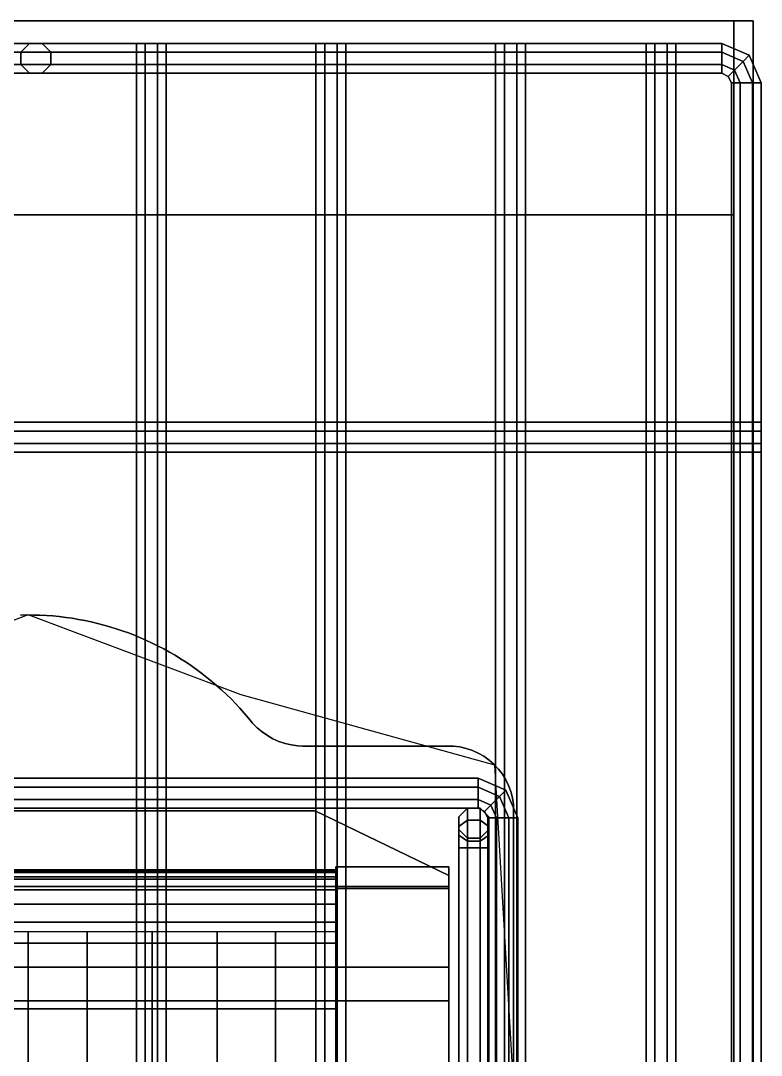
# Model space of a CAD drawing. Extents: x 0 to 230, y -450 to 0.
# Drawn here: x 113.8 to 228.3, y -159.9 to 0 of the extents above; entities that cross this region are included whole.
import ezdxf

# ---------------------------------------------------------------- set-up
doc = ezdxf.new("R2010")
doc.units = 0
doc.layers.add('ACESSORIO', color=254, linetype='CONTINUOUS')
doc.layers.add('BRANCO', color=7, linetype='CONTINUOUS')

msp = doc.modelspace()

# ---------------------------------------------------------------- linework, layer by layer
at = {"layer": 'ACESSORIO'}
for points in [[(224, 0, 30), (224, 0), (224, 0, 30)], [(224, 0, 30), (227, 0, 30), (227, 0, 30), (224, 0, 30)], [(227, 0, 30), (227, 0), (224, 0), (224, 0, 30)], [(227, 0), (227, -447), (224, -447), (224, 0)], [(224, 0), (224, -447), (224, -447, 30), (224, 0, 30)], [(224, 0, 30), (224, -447, 30), (227, -447, 30), (227, 0, 30)], [(227, -447), (227, -447), (227, 0), (227, -447)], [(227, -447, 30), (227, -447), (227, 0), (227, 0, 30)]]:
    msp.add_3dface(points, dxfattribs=at)
at = {"layer": 'BRANCO', "invisible_edges": 14}
for points in [[(115, -91.85055, 505), (82.11002, -104.2005, 505), (101, -267.1105, 505), (115, -267.1105, 505)], [(147.89, -104.2005, 505), (115, -91.85055, 505), (115, -267.1105, 505), (129, -267.1105, 505)], [(187.09, -115.0605, 505), (147.89, -104.2005, 505), (129, -267.1105, 505), (139, -267.1105, 505)], [(190, -165.2305, 505), (187.09, -115.0605, 505), (139, -267.1105, 505), (154, -267.1105, 505)]]:
    msp.add_3dface(points, dxfattribs=at)
at = {"layer": 'BRANCO'}
for points in [[(114.8, -91.85055, 495), (113.8, -91.87054, 495), (113.8, -91.87054, 505), (114.8, -91.85055, 505)], [(115.8, -91.86053, 495), (114.8, -91.85055, 495), (114.8, -91.85055, 505), (115.8, -91.86053, 505)], [(116.8, -91.89053, 495), (115.8, -91.86053, 495), (115.8, -91.86053, 505), (116.8, -91.89053, 505)], [(117.8, -91.94054, 495), (116.8, -91.89053, 495), (116.8, -91.89053, 505), (117.8, -91.94054, 505)], [(118.8, -92.01054, 495), (117.8, -91.94054, 495), (117.8, -91.94054, 505), (118.8, -92.01054, 505)], [(119.79, -92.11053, 495), (118.8, -92.01054, 495), (118.8, -92.01054, 505), (119.79, -92.11053, 505)], [(120.79, -92.23052, 495), (119.79, -92.11053, 495), (119.79, -92.11053, 505), (120.79, -92.23052, 505)], [(121.78, -92.37054, 495), (120.79, -92.23052, 495), (120.79, -92.23052, 505), (121.78, -92.37054, 505)], [(122.76, -92.54053, 495), (121.78, -92.37054, 495), (121.78, -92.37054, 505), (122.76, -92.54053, 505)], [(123.74, -92.72052, 495), (122.76, -92.54053, 495), (122.76, -92.54053, 505), (123.74, -92.72052, 505)], [(124.72, -92.93053, 495), (123.74, -92.72052, 495), (123.74, -92.72052, 505), (124.72, -92.93053, 505)], [(125.7, -93.16052, 495), (124.72, -92.93053, 495), (124.72, -92.93053, 505), (125.7, -93.16052, 505)], [(126.66, -93.41055, 495), (125.7, -93.16052, 495), (125.7, -93.16052, 505), (126.66, -93.41055, 505)], [(127.62, -93.69052, 495), (126.66, -93.41055, 495), (126.66, -93.41055, 505), (127.62, -93.69052, 505)], [(128.58, -93.98055, 495), (127.62, -93.69052, 495), (127.62, -93.69052, 505), (128.58, -93.98055, 505)], [(129.53, -94.30054, 495), (128.58, -93.98055, 495), (128.58, -93.98055, 505), (129.53, -94.30054, 505)], [(130.47, -94.64053, 495), (129.53, -94.30054, 495), (129.53, -94.30054, 505), (130.47, -94.64053, 505)], [(131.4, -95.00053, 495), (130.47, -94.64053, 495), (130.47, -94.64053, 505), (131.4, -95.00053, 505)], [(132.33, -95.38055, 495), (131.4, -95.00053, 495), (131.4, -95.00053, 505), (132.33, -95.38055, 505)], [(133.24, -95.78053, 495), (132.33, -95.38055, 495), (132.33, -95.38055, 505), (133.24, -95.78053, 505)], [(134.15, -96.20052, 495), (133.24, -95.78053, 495), (133.24, -95.78053, 505), (134.15, -96.20052, 505)], [(135.05, -96.65054, 495), (134.15, -96.20052, 495), (134.15, -96.20052, 505), (135.05, -96.65054, 505)], [(135.93, -97.11053, 495), (135.05, -96.65054, 495), (135.05, -96.65054, 505), (135.93, -97.11053, 505)], [(136.81, -97.59052, 495), (135.93, -97.11053, 495), (135.93, -97.11053, 505), (136.81, -97.59052, 505)], [(137.67, -98.09052, 495), (136.81, -97.59052, 495), (136.81, -97.59052, 505), (137.67, -98.09052, 505)], [(138.53, -98.62052, 495), (137.67, -98.09052, 495), (137.67, -98.09052, 505), (138.53, -98.62052, 505)], [(139.37, -99.16052, 495), (138.53, -98.62052, 495), (138.53, -98.62052, 505), (139.37, -99.16052, 505)], [(140.2, -99.72052, 495), (139.37, -99.16052, 495), (139.37, -99.16052, 505), (140.2, -99.72052, 505)], [(141.01, -100.2905, 495), (140.2, -99.72052, 495), (140.2, -99.72052, 505), (141.01, -100.2905, 505)], [(141.81, -100.8905, 495), (141.01, -100.2905, 495), (141.01, -100.2905, 505), (141.81, -100.8905, 505)], [(142.6, -101.5105, 495), (141.81, -100.8905, 495), (141.81, -100.8905, 505), (142.6, -101.5105, 505)], [(143.38, -102.1405, 495), (142.6, -101.5105, 495), (142.6, -101.5105, 505), (143.38, -102.1405, 505)], [(144.14, -102.7905, 495), (143.38, -102.1405, 495), (143.38, -102.1405, 505), (144.14, -102.7905, 505)], [(144.88, -103.4505, 495), (144.14, -102.7905, 495), (144.14, -102.7905, 505), (144.88, -103.4505, 505)], [(145.61, -104.1405, 495), (144.88, -103.4505, 495), (144.88, -103.4505, 505), (145.61, -104.1405, 505)], [(146.33, -104.8405, 495), (145.61, -104.1405, 495), (145.61, -104.1405, 505), (146.33, -104.8405, 505)], [(147.03, -105.5505, 495), (146.33, -104.8405, 495), (146.33, -104.8405, 505), (147.03, -105.5505, 505)], [(147.71, -106.2805, 495), (147.03, -105.5505, 495), (147.03, -105.5505, 505), (147.71, -106.2805, 505)], [(148.38, -107.0305, 495), (147.71, -106.2805, 495), (147.71, -106.2805, 505), (148.38, -107.0305, 505)], [(149.02, -107.7905, 495), (148.38, -107.0305, 495), (148.38, -107.0305, 505), (149.02, -107.7905, 505)], [(149.02, -107.7905, 495), (149.65, -108.5705, 495), (149.65, -108.5705, 505), (149.02, -107.7905, 505)], [(149.65, -108.5705, 495), (150.35, -109.2805, 495), (150.35, -109.2805, 505), (149.65, -108.5705, 505)], [(150.35, -109.2805, 495), (151.12, -109.9205, 495), (151.12, -109.9205, 505), (150.35, -109.2805, 505)], [(151.12, -109.9205, 495), (151.94, -110.4905, 495), (151.94, -110.4905, 505), (151.12, -109.9205, 505)], [(151.94, -110.4905, 495), (152.81, -110.9805, 495), (152.81, -110.9805, 505), (151.94, -110.4905, 505)], [(152.81, -110.9805, 495), (153.72, -111.3905, 495), (153.72, -111.3905, 505), (152.81, -110.9805, 505)], [(153.72, -111.3905, 495), (154.67, -111.7105, 495), (154.67, -111.7105, 505), (153.72, -111.3905, 505)], [(154.67, -111.7105, 495), (155.64, -111.9405, 495), (155.64, -111.9405, 505), (154.67, -111.7105, 505)], [(155.64, -111.9405, 495), (156.63, -112.0705, 495), (156.63, -112.0705, 505), (155.64, -111.9405, 505)], [(156.63, -112.0705, 495), (157.63, -112.1205, 495), (157.63, -112.1205, 505), (156.63, -112.0705, 505)], [(157.44, -112.1105, 495), (180, -112.1105, 495), (180, -112.1105, 505), (157.44, -112.1105, 505)], [(180.71, -112.1405, 495), (179.71, -112.1205, 495), (179.71, -112.1205, 505), (180.71, -112.1405, 505)], [(181.7, -112.2605, 495), (180.71, -112.1405, 495), (180.71, -112.1405, 505), (181.7, -112.2605, 505)], [(182.67, -112.4805, 495), (181.7, -112.2605, 495), (181.7, -112.2605, 505), (182.67, -112.4805, 505)], [(183.62, -112.7905, 495), (182.67, -112.4805, 495), (182.67, -112.4805, 505), (183.62, -112.7905, 505)], [(184.53, -113.2005, 495), (183.62, -112.7905, 495), (183.62, -112.7905, 505), (184.53, -113.2005, 505)], [(185.4, -113.7005, 495), (184.53, -113.2005, 495), (184.53, -113.2005, 505), (185.4, -113.7005, 505)], [(186.21, -114.2805, 495), (185.4, -113.7005, 495), (185.4, -113.7005, 505), (186.21, -114.2805, 505)], [(186.97, -114.9405, 495), (186.21, -114.2805, 495), (186.21, -114.2805, 505), (186.97, -114.9405, 505)], [(187.65, -115.6705, 495), (186.97, -114.9405, 495), (186.97, -114.9405, 505), (187.65, -115.6705, 505)], [(188.25, -116.4705, 495), (187.65, -115.6705, 495), (187.65, -115.6705, 505), (188.25, -116.4705, 505)], [(188.77, -117.3205, 495), (188.25, -116.4705, 495), (188.25, -116.4705, 505), (188.77, -117.3205, 505)], [(189.21, -118.2205, 495), (188.77, -117.3205, 495), (188.77, -117.3205, 505), (189.21, -118.2205, 505)], [(189.55, -119.1605, 495), (189.21, -118.2205, 495), (189.21, -118.2205, 505), (189.55, -119.1605, 505)], [(189.8, -120.1305, 495), (189.55, -119.1605, 495), (189.55, -119.1605, 505), (189.8, -120.1305, 505)], [(189.95, -121.1205, 495), (189.8, -120.1305, 495), (189.8, -120.1305, 505), (189.95, -121.1205, 505)], [(190, -122.1105, 495), (189.95, -121.1205, 495), (189.95, -121.1205, 505), (190, -122.1105, 505)], [(159.34, -122.1105, 125), (77.51003, -122.1105, 125), (73.51003, -122.1105, 495), (159.34, -122.1105, 495)], [(180, -132.1105, 125), (159.34, -122.1105, 125), (159.34, -122.1105, 495), (180, -132.1105, 495)], [(190, -122.1105, 495), (190, -412.1105, 495), (190, -412.1105, 505), (190, -122.1105, 505)], [(162.5, -130.7605, 509.66), (162.5, -134.1305, 526.82), (180, -134.1305, 526.82), (180, -130.7605, 509.66)], [(162.5, -133.8005, 495), (162.5, -130.7605, 509.66), (180, -130.7605, 509.66), (180, -133.8005, 495)], [(180, -130.7605, 513.02), (180, -145.7005, 538.96), (180, -157.7605, 495), (180, -130.7605, 495)], [(67.50002, -131.2705, 509.49), (67.50002, -131.6805, 514.4), (162.5, -131.6805, 514.4), (162.5, -131.2705, 509.49)], [(67.50002, -131.4905, 504.56), (67.50002, -131.2705, 509.49), (162.5, -131.2705, 509.49), (162.5, -131.4905, 504.56)], [(67.50002, -132.3405, 499.71), (67.50002, -131.4905, 504.56), (162.5, -131.4905, 504.56), (162.5, -132.3405, 499.71)], [(67.50002, -131.6805, 514.4), (67.50002, -132.7105, 519.22), (162.5, -132.7105, 519.22), (162.5, -131.6805, 514.4)], [(67.50002, -133.8005, 495), (67.50002, -132.3405, 499.71), (162.5, -132.3405, 499.71), (162.5, -133.8005, 495)], [(67.50002, -132.7105, 519.22), (67.50002, -134.3505, 523.8699), (162.5, -134.3505, 523.8699), (162.5, -132.7105, 519.22)], [(180, -132.1105, 125), (180, -132.1105, 495), (180, -395.7805, 495), (180, -395.7805, 125)], [(67.50002, -151.5005, 495), (67.50002, -133.8005, 495), (162.5, -133.8005, 495), (162.5, -151.5005, 495)], [(162.5, -151.5005, 495), (162.5, -133.8005, 495), (180, -133.8005, 495), (180, -151.5005, 495)], [(162.5, -134.1305, 526.82), (162.5, -146.3005, 539.3), (180, -146.3005, 539.3), (180, -134.1305, 526.82)], [(67.50002, -134.3505, 523.8699), (67.50002, -136.5705, 528.28), (162.5, -136.5705, 528.28), (162.5, -134.3505, 523.8699)], [(67.50002, -136.5705, 528.28), (67.50002, -139.3305, 532.3599), (162.5, -139.3305, 532.3599), (162.5, -136.5705, 528.28)], [(67.50002, -139.3305, 532.3599), (67.50002, -142.5905, 536.0599), (162.5, -142.5905, 536.0599), (162.5, -139.3305, 532.3599)], [(115, -140.7605, 531.54), (115, -152.7205, 536.42), (105.92, -152.7205, 536.69), (105.92, -140.7605, 531.82)], [(124.08, -140.7605, 531.82), (124.08, -152.7205, 536.69), (115, -152.7205, 536.42), (115, -140.7605, 531.54)], [(134.14, -140.7605, 532.64), (134.14, -152.7205, 537.52), (124.08, -152.7205, 536.69), (124.08, -140.7605, 531.82)], [(144.16, -140.7605, 534.0099), (144.16, -152.7205, 538.89), (134.14, -152.7205, 537.52), (134.14, -140.7605, 532.64)], [(153.2, -140.7605, 538.6599), (153.2, -152.7205, 543.54), (144.16, -152.7205, 538.89), (144.16, -140.7605, 534.0099)], [(162.5, -140.7605, 540), (162.5, -152.7205, 544.88), (153.2, -152.7205, 543.54), (153.2, -140.7605, 538.6599)], [(67.50002, -142.5905, 536.0599), (67.50002, -146.3005, 539.3), (162.5, -146.3005, 539.3), (162.5, -142.5905, 536.0599)], [(67.50002, -146.3005, 539.3), (67.50002, -151.5005, 495), (162.5, -151.5005, 495), (162.5, -146.3005, 539.3)], [(162.5, -146.3005, 539.3), (162.5, -162.1005, 547.28), (180, -162.1005, 547.28), (180, -146.3005, 539.3)], [(180, -145.7005, 538.96), (180, -173.9905, 552.3799), (180, -184.7605, 495), (180, -157.7605, 495)], [(162.5, -169.2005, 495), (162.5, -151.5005, 495), (180, -151.5005, 495), (180, -169.2005, 495)], [(115, -152.7205, 536.42), (115, -164.8405, 540.89), (105.92, -164.8405, 541.1699), (105.92, -152.7205, 536.69)], [(124.08, -152.7205, 536.69), (124.08, -164.8405, 541.1699), (115, -164.8405, 540.89), (115, -152.7205, 536.42)], [(134.14, -152.7205, 537.52), (134.14, -164.8405, 541.9902), (124.08, -164.8405, 541.1699), (124.08, -152.7205, 536.69)], [(144.16, -152.7205, 538.89), (144.16, -164.8405, 543.36), (134.14, -164.8405, 541.9902), (134.14, -152.7205, 537.52)], [(153.2, -152.7205, 543.54), (153.2, -164.8405, 548.0099), (144.16, -164.8405, 543.36), (144.16, -152.7205, 538.89)], [(162.5, -152.7205, 544.88), (162.5, -164.8405, 549.35), (153.2, -164.8405, 548.0099), (153.2, -152.7205, 543.54)]]:
    msp.add_3dface(points, dxfattribs=at)

# ---------------------------------------------------------------- meshes
at = {"layer": 'ACESSORIO'}
mesh = msp.add_polymesh((6, 3), dxfattribs=at)
for k, corner in enumerate([(224, -30, 30), (224, -30, 27), (224, -30, 27), (6, -30, 30), (6, -30, 27), (6, -30, 27), (6, 0, 30), (6, 0, 27), (6, -30, 27), (224, 0, 30), (224, 0, 27), (224, -30, 27), (224, 0, 30), (224, 0, 30), (224, -30, 30), (6, 0, 30), (6, 0, 30), (6, -30, 30)]):
    mesh.set_mesh_vertex(divmod(k, 3), corner)
mesh = msp.add_polymesh((2, 9), dxfattribs=at)
for k, corner in enumerate([(9.385832, -8.119375, 37.88581), (9.385832, -8.119375, 35.97239), (9.385832, -6.766384, 34.6194), (9.385832, -4.852967, 34.6194), (9.385832, -3.499977, 35.97239), (9.385832, -3.499977, 37.88581), (9.385832, -4.852967, 39.2388), (9.385832, -6.766384, 39.2388), (9.385832, -8.119375, 37.88581), (222.147, -8.119375, 37.88581), (222.147, -8.119375, 35.97239), (222.147, -6.766384, 34.6194), (222.147, -4.852967, 34.6194), (222.147, -3.499977, 35.97239), (222.147, -3.499977, 37.88581), (222.147, -4.852967, 39.2388), (222.147, -6.766384, 39.2388), (222.147, -8.119375, 37.88581)]):
    mesh.set_mesh_vertex(divmod(k, 9), corner)
mesh = msp.add_polymesh((2, 9), dxfattribs=at)
for k, corner in enumerate([(9.385832, -8.119375, 67.88581), (9.385832, -8.119375, 65.97239), (9.385832, -6.766384, 64.6194), (9.385832, -4.852967, 64.6194), (9.385832, -3.499977, 65.97239), (9.385832, -3.499977, 67.88581), (9.385832, -4.852967, 69.2388), (9.385832, -6.766384, 69.2388), (9.385832, -8.119375, 67.88581), (222.147, -8.119375, 67.88581), (222.147, -8.119375, 65.97239), (222.147, -6.766384, 64.6194), (222.147, -4.852967, 64.6194), (222.147, -3.499977, 65.97239), (222.147, -3.499977, 67.88581), (222.147, -4.852967, 69.2388), (222.147, -6.766384, 69.2388), (222.147, -8.119375, 67.88581)]):
    mesh.set_mesh_vertex(divmod(k, 9), corner)
mesh = msp.add_polymesh((2, 9), dxfattribs=at)
for k, corner in enumerate([(118.4724, -6.766384, 67.32536), (118.4724, -4.852967, 67.32536), (117.1194, -3.499977, 67.32536), (115.206, -3.499977, 67.32536), (113.853, -4.852967, 67.32536), (113.853, -6.766384, 67.32536), (115.206, -8.119375, 67.32536), (117.1194, -8.119375, 67.32536), (118.4724, -6.766384, 67.32536), (118.4724, -6.766384, 37.32538), (118.4724, -4.852967, 37.32538), (117.1194, -3.499977, 37.32538), (115.206, -3.499977, 37.32538), (113.853, -4.852967, 37.32538), (113.853, -6.766384, 37.32538), (115.206, -8.119375, 37.32538), (117.1194, -8.119375, 37.32538), (118.4724, -6.766384, 37.32538)]):
    mesh.set_mesh_vertex(divmod(k, 9), corner)
mesh = msp.add_polymesh((2, 8), dxfattribs=dict(at, n_close=True))
for k, corner in enumerate([(131.7067, -436.2612, 35.97239), (131.7067, -436.2612, 37.88581), (133.0597, -436.2612, 39.2388), (134.9732, -436.2612, 39.2388), (136.3261, -436.2612, 37.88581), (136.3261, -436.2612, 35.97239), (134.9732, -436.2612, 34.6194), (133.0597, -436.2612, 34.6194), (131.7067, -3.499972, 35.97239), (131.7067, -3.499972, 37.88581), (133.0597, -3.499972, 39.2388), (134.9732, -3.499972, 39.2388), (136.3261, -3.499972, 37.88581), (136.3261, -3.499972, 35.97239), (134.9732, -3.499972, 34.6194), (133.0597, -3.499972, 34.6194)]):
    mesh.set_mesh_vertex(divmod(k, 8), corner)
mesh = msp.add_polymesh((2, 8), dxfattribs=dict(at, n_close=True))
for k, corner in enumerate([(159.4567, -436.2612, 35.97239), (159.4567, -436.2612, 37.88581), (160.8097, -436.2612, 39.2388), (162.7232, -436.2612, 39.2388), (164.0761, -436.2612, 37.88581), (164.0761, -436.2612, 35.97239), (162.7232, -436.2612, 34.6194), (160.8097, -436.2612, 34.6194), (159.4567, -3.499972, 35.97239), (159.4567, -3.499972, 37.88581), (160.8097, -3.499972, 39.2388), (162.7232, -3.499972, 39.2388), (164.0761, -3.499972, 37.88581), (164.0761, -3.499972, 35.97239), (162.7232, -3.499972, 34.6194), (160.8097, -3.499972, 34.6194)]):
    mesh.set_mesh_vertex(divmod(k, 8), corner)
mesh = msp.add_polymesh((2, 8), dxfattribs=dict(at, n_close=True))
for k, corner in enumerate([(187.2067, -436.2612, 35.97239), (187.2067, -436.2612, 37.88581), (188.5597, -436.2612, 39.2388), (190.4732, -436.2612, 39.2388), (191.8261, -436.2612, 37.88581), (191.8261, -436.2612, 35.97239), (190.4732, -436.2612, 34.6194), (188.5597, -436.2612, 34.6194), (187.2067, -3.499972, 35.97239), (187.2067, -3.499972, 37.88581), (188.5597, -3.499972, 39.2388), (190.4732, -3.499972, 39.2388), (191.8261, -3.499972, 37.88581), (191.8261, -3.499972, 35.97239), (190.4732, -3.499972, 34.6194), (188.5597, -3.499972, 34.6194)]):
    mesh.set_mesh_vertex(divmod(k, 8), corner)
mesh = msp.add_polymesh((2, 8), dxfattribs=dict(at, n_close=True))
for k, corner in enumerate([(210.4567, -436.2612, 35.97239), (210.4567, -436.2612, 37.88581), (211.8097, -436.2612, 39.2388), (213.7232, -436.2612, 39.2388), (215.0761, -436.2612, 37.88581), (215.0761, -436.2612, 35.97239), (213.7232, -436.2612, 34.6194), (211.8097, -436.2612, 34.6194), (210.4567, -3.499972, 35.97239), (210.4567, -3.499972, 37.88581), (211.8097, -3.499972, 39.2388), (213.7232, -3.499972, 39.2388), (215.0761, -3.499972, 37.88581), (215.0761, -3.499972, 35.97239), (213.7232, -3.499972, 34.6194), (211.8097, -3.499972, 34.6194)]):
    mesh.set_mesh_vertex(divmod(k, 8), corner)
mesh = msp.add_polymesh((2, 8), dxfattribs=dict(at, n_close=True))
for k, corner in enumerate([(225.4567, -6.309675, 39.2388), (226.4134, -5.352967, 37.88581), (226.4134, -5.352967, 35.97239), (225.4567, -6.309675, 34.6194), (224.1038, -7.662663, 34.6194), (223.147, -8.619375, 35.97239), (223.147, -8.619375, 37.88581), (224.1038, -7.662663, 39.2388), (222.147, -4.852967, 39.2388), (222.147, -3.499977, 37.88581), (222.147, -3.499977, 35.97239), (222.147, -4.852967, 34.6194), (222.147, -6.766384, 34.6194), (222.147, -8.119375, 35.97239), (222.147, -8.119375, 37.88581), (222.147, -6.766384, 39.2388)]):
    mesh.set_mesh_vertex(divmod(k, 8), corner)
mesh = msp.add_polymesh((2, 8), dxfattribs=dict(at, n_close=True))
for k, corner in enumerate([(225.4567, -6.309675, 69.2388), (226.4134, -5.352967, 67.88581), (226.4134, -5.352967, 65.97239), (225.4567, -6.309675, 64.6194), (224.1038, -7.662663, 64.6194), (223.147, -8.619375, 65.97239), (223.147, -8.619375, 67.88581), (224.1038, -7.662663, 69.2388), (222.147, -4.852967, 69.2388), (222.147, -3.499977, 67.88581), (222.147, -3.499977, 65.97239), (222.147, -4.852967, 64.6194), (222.147, -6.766384, 64.6194), (222.147, -8.119375, 65.97239), (222.147, -8.119375, 67.88581), (222.147, -6.766384, 69.2388)]):
    mesh.set_mesh_vertex(divmod(k, 8), corner)
mesh = msp.add_polymesh((2, 8), dxfattribs=dict(at, n_close=True))
for k, corner in enumerate([(226.9134, -9.619375, 39.2388), (228.2664, -9.619375, 37.88581), (228.2664, -9.619375, 35.97239), (226.9134, -9.619375, 34.6194), (225, -9.619375, 34.6194), (223.647, -9.619375, 35.97239), (223.647, -9.619375, 37.88581), (225, -9.619375, 39.2388), (225.4567, -6.309675, 39.2388), (226.4134, -5.352967, 37.88581), (226.4134, -5.352967, 35.97239), (225.4567, -6.309675, 34.6194), (224.1038, -7.662663, 34.6194), (223.147, -8.619375, 35.97239), (223.147, -8.619375, 37.88581), (224.1038, -7.662663, 39.2388)]):
    mesh.set_mesh_vertex(divmod(k, 8), corner)
mesh = msp.add_polymesh((2, 8), dxfattribs=dict(at, n_close=True))
for k, corner in enumerate([(226.9134, -9.619375, 69.2388), (228.2664, -9.619375, 67.88581), (228.2664, -9.619375, 65.97239), (226.9134, -9.619375, 64.6194), (225, -9.619375, 64.6194), (223.647, -9.619375, 65.97239), (223.647, -9.619375, 67.88581), (225, -9.619375, 69.2388), (225.4567, -6.309675, 69.2388), (226.4134, -5.352967, 67.88581), (226.4134, -5.352967, 65.97239), (225.4567, -6.309675, 64.6194), (224.1038, -7.662663, 64.6194), (223.147, -8.619375, 65.97239), (223.147, -8.619375, 67.88581), (224.1038, -7.662663, 69.2388)]):
    mesh.set_mesh_vertex(divmod(k, 8), corner)
mesh = msp.add_polymesh((2, 9), dxfattribs=at)
for k, corner in enumerate([(228.2664, -436.2612, 37.88581), (228.2664, -436.2612, 35.97239), (226.9134, -436.2612, 34.6194), (225, -436.2612, 34.6194), (223.647, -436.2612, 35.97239), (223.647, -436.2612, 37.88581), (225, -436.2612, 39.2388), (226.9134, -436.2612, 39.2388), (228.2664, -436.2612, 37.88581), (228.2664, -9.619375, 37.88581), (228.2664, -9.619375, 35.97239), (226.9134, -9.619375, 34.6194), (225, -9.619375, 34.6194), (223.647, -9.619375, 35.97239), (223.647, -9.619375, 37.88581), (225, -9.619375, 39.2388), (226.9134, -9.619375, 39.2388), (228.2664, -9.619375, 37.88581)]):
    mesh.set_mesh_vertex(divmod(k, 9), corner)
mesh = msp.add_polymesh((2, 9), dxfattribs=at)
for k, corner in enumerate([(228.2664, -436.2612, 67.88581), (228.2664, -436.2612, 65.97239), (226.9134, -436.2612, 64.6194), (225, -436.2612, 64.6194), (223.647, -436.2612, 65.97239), (223.647, -436.2612, 67.88581), (225, -436.2612, 69.2388), (226.9134, -436.2612, 69.2388), (228.2664, -436.2612, 67.88581), (228.2664, -9.619375, 67.88581), (228.2664, -9.619375, 65.97239), (226.9134, -9.619375, 64.6194), (225, -9.619375, 64.6194), (223.647, -9.619375, 65.97239), (223.647, -9.619375, 67.88581), (225, -9.619375, 69.2388), (226.9134, -9.619375, 69.2388), (228.2664, -9.619375, 67.88581)]):
    mesh.set_mesh_vertex(divmod(k, 9), corner)
mesh = msp.add_polymesh((2, 9), dxfattribs=at)
for k, corner in enumerate([(3.266432, -62.06827, 37.88581), (3.266432, -62.06827, 35.97239), (3.266432, -63.42126, 34.6194), (3.266432, -65.33468, 34.6194), (3.266432, -66.68768, 35.97239), (3.266432, -66.68768, 37.88581), (3.266432, -65.33468, 39.2388), (3.266432, -63.42126, 39.2388), (3.266432, -62.06827, 37.88581), (228.2664, -62.06827, 37.88581), (228.2664, -62.06827, 35.97239), (228.2664, -63.42126, 34.6194), (228.2664, -65.33468, 34.6194), (228.2664, -66.68768, 35.97239), (228.2664, -66.68768, 37.88581), (228.2664, -65.33468, 39.2388), (228.2664, -63.42126, 39.2388), (228.2664, -62.06827, 37.88581)]):
    mesh.set_mesh_vertex(divmod(k, 9), corner)
mesh = msp.add_polymesh((2, 9), dxfattribs=at)
for k, corner in enumerate([(47.02893, -121.722, 123.647), (47.02893, -121.722, 121.7336), (47.02893, -120.369, 120.3806), (47.02893, -118.4556, 120.3806), (47.02893, -117.1026, 121.7336), (47.02893, -117.1026, 123.647), (47.02893, -118.4556, 125), (47.02893, -120.369, 125), (47.02893, -121.722, 123.647), (184.5039, -121.722, 123.647), (184.5039, -121.722, 121.7336), (184.5039, -120.369, 120.3806), (184.5039, -118.4556, 120.3806), (184.5039, -117.1026, 121.7336), (184.5039, -117.1026, 123.647), (184.5039, -118.4556, 125), (184.5039, -120.369, 125), (184.5039, -121.722, 123.647)]):
    mesh.set_mesh_vertex(divmod(k, 9), corner)
mesh = msp.add_polymesh((2, 9), dxfattribs=at)
for k, corner in enumerate([(47.02893, -121.722, 296.647), (47.02893, -121.722, 294.7336), (47.02893, -120.369, 293.3806), (47.02893, -118.4556, 293.3806), (47.02893, -117.1026, 294.7336), (47.02893, -117.1026, 296.647), (47.02893, -118.4556, 298), (47.02893, -120.369, 298), (47.02893, -121.722, 296.647), (184.5039, -121.722, 296.647), (184.5039, -121.722, 294.7336), (184.5039, -120.369, 293.3806), (184.5039, -118.4556, 293.3806), (184.5039, -117.1026, 294.7336), (184.5039, -117.1026, 296.647), (184.5039, -118.4556, 298), (184.5039, -120.369, 298), (184.5039, -121.722, 296.647)]):
    mesh.set_mesh_vertex(divmod(k, 9), corner)
mesh = msp.add_polymesh((2, 9), dxfattribs=at)
for k, corner in enumerate([(47.02893, -121.722, 461.647), (47.02893, -121.722, 459.7336), (47.02893, -120.369, 458.3806), (47.02893, -118.4556, 458.3806), (47.02893, -117.1026, 459.7336), (47.02893, -117.1026, 461.647), (47.02893, -118.4556, 463), (47.02893, -120.369, 463), (47.02893, -121.722, 461.647), (184.5039, -121.722, 461.647), (184.5039, -121.722, 459.7336), (184.5039, -120.369, 458.3806), (184.5039, -118.4556, 458.3806), (184.5039, -117.1026, 459.7336), (184.5039, -117.1026, 461.647), (184.5039, -118.4556, 463), (184.5039, -120.369, 463), (184.5039, -121.722, 461.647)]):
    mesh.set_mesh_vertex(divmod(k, 9), corner)
mesh = msp.add_polymesh((2, 8), dxfattribs=dict(at, n_close=True))
for k, corner in enumerate([(187.8136, -119.9123, 125), (188.7704, -118.9556, 123.647), (188.7704, -118.9556, 121.7336), (187.8136, -119.9123, 120.3806), (186.4606, -121.2653, 120.3806), (185.5039, -122.222, 121.7336), (185.5039, -122.222, 123.647), (186.4606, -121.2653, 125), (184.5039, -118.4556, 125), (184.5039, -117.1026, 123.647), (184.5039, -117.1026, 121.7336), (184.5039, -118.4556, 120.3806), (184.5039, -120.369, 120.3806), (184.5039, -121.722, 121.7336), (184.5039, -121.722, 123.647), (184.5039, -120.369, 125)]):
    mesh.set_mesh_vertex(divmod(k, 8), corner)
mesh = msp.add_polymesh((2, 8), dxfattribs=dict(at, n_close=True))
for k, corner in enumerate([(187.8136, -119.9123, 298), (188.7704, -118.9556, 296.647), (188.7704, -118.9556, 294.7336), (187.8136, -119.9123, 293.3806), (186.4606, -121.2653, 293.3806), (185.5039, -122.222, 294.7336), (185.5039, -122.222, 296.647), (186.4606, -121.2653, 298), (184.5039, -118.4556, 298), (184.5039, -117.1026, 296.647), (184.5039, -117.1026, 294.7336), (184.5039, -118.4556, 293.3806), (184.5039, -120.369, 293.3806), (184.5039, -121.722, 294.7336), (184.5039, -121.722, 296.647), (184.5039, -120.369, 298)]):
    mesh.set_mesh_vertex(divmod(k, 8), corner)
mesh = msp.add_polymesh((2, 8), dxfattribs=dict(at, n_close=True))
for k, corner in enumerate([(187.8136, -119.9123, 463), (188.7704, -118.9556, 461.647), (188.7704, -118.9556, 459.7336), (187.8136, -119.9123, 458.3806), (186.4606, -121.2653, 458.3806), (185.5039, -122.222, 459.7336), (185.5039, -122.222, 461.647), (186.4606, -121.2653, 463), (184.5039, -118.4556, 463), (184.5039, -117.1026, 461.647), (184.5039, -117.1026, 459.7336), (184.5039, -118.4556, 458.3806), (184.5039, -120.369, 458.3806), (184.5039, -121.722, 459.7336), (184.5039, -121.722, 461.647), (184.5039, -120.369, 463)]):
    mesh.set_mesh_vertex(divmod(k, 8), corner)
mesh = msp.add_polymesh((2, 8), dxfattribs=dict(at, n_close=True))
for k, corner in enumerate([(189.2704, -123.222, 125), (190.6234, -123.222, 123.647), (190.6234, -123.222, 121.7336), (189.2704, -123.222, 120.3806), (187.3569, -123.222, 120.3806), (186.0039, -123.222, 121.7336), (186.0039, -123.222, 123.647), (187.3569, -123.222, 125), (187.8136, -119.9123, 125), (188.7704, -118.9556, 123.647), (188.7704, -118.9556, 121.7336), (187.8136, -119.9123, 120.3806), (186.4606, -121.2653, 120.3806), (185.5039, -122.222, 121.7336), (185.5039, -122.222, 123.647), (186.4606, -121.2653, 125)]):
    mesh.set_mesh_vertex(divmod(k, 8), corner)
mesh = msp.add_polymesh((2, 8), dxfattribs=dict(at, n_close=True))
for k, corner in enumerate([(189.2704, -123.222, 298), (190.6234, -123.222, 296.647), (190.6234, -123.222, 294.7336), (189.2704, -123.222, 293.3806), (187.3569, -123.222, 293.3806), (186.0039, -123.222, 294.7336), (186.0039, -123.222, 296.647), (187.3569, -123.222, 298), (187.8136, -119.9123, 298), (188.7704, -118.9556, 296.647), (188.7704, -118.9556, 294.7336), (187.8136, -119.9123, 293.3806), (186.4606, -121.2653, 293.3806), (185.5039, -122.222, 294.7336), (185.5039, -122.222, 296.647), (186.4606, -121.2653, 298)]):
    mesh.set_mesh_vertex(divmod(k, 8), corner)
mesh = msp.add_polymesh((2, 8), dxfattribs=dict(at, n_close=True))
for k, corner in enumerate([(189.2704, -123.222, 463), (190.6234, -123.222, 461.647), (190.6234, -123.222, 459.7336), (189.2704, -123.222, 458.3806), (187.3569, -123.222, 458.3806), (186.0039, -123.222, 459.7336), (186.0039, -123.222, 461.647), (187.3569, -123.222, 463), (187.8136, -119.9123, 463), (188.7704, -118.9556, 461.647), (188.7704, -118.9556, 459.7336), (187.8136, -119.9123, 458.3806), (186.4606, -121.2653, 458.3806), (185.5039, -122.222, 459.7336), (185.5039, -122.222, 461.647), (186.4606, -121.2653, 463)]):
    mesh.set_mesh_vertex(divmod(k, 8), corner)
mesh = msp.add_polymesh((2, 9), dxfattribs=at)
for k, corner in enumerate([(184.7992, -121.722, 488.8806), (186.1522, -123.0749, 488.8806), (186.1522, -124.9884, 488.8806), (184.7992, -126.3414, 488.8806), (182.8858, -126.3414, 488.8806), (181.5328, -124.9884, 488.8806), (181.5328, -123.0749, 488.8806), (182.8858, -121.722, 488.8806), (184.7992, -121.722, 488.8806), (184.7992, -123.5749, 493.147), (186.1522, -124.5317, 492.1903), (186.1522, -125.8847, 490.8373), (184.7992, -126.8414, 489.8806), (182.8858, -126.8414, 489.8806), (181.5328, -125.8847, 490.8373), (181.5328, -124.5317, 492.1903), (182.8858, -123.5749, 493.147), (184.7992, -123.5749, 493.147)]):
    mesh.set_mesh_vertex(divmod(k, 9), corner)
mesh = msp.add_polymesh((2, 8), dxfattribs=dict(at, n_close=True))
for k, corner in enumerate([(186.1522, -123.0749, 34.6194), (186.1522, -124.9884, 34.6194), (184.7992, -126.3414, 34.6194), (182.8858, -126.3414, 34.6194), (181.5328, -124.9884, 34.6194), (181.5328, -123.0749, 34.6194), (182.8858, -121.722, 34.6194), (184.7992, -121.722, 34.6194), (186.1522, -123.0749, 488.8806), (186.1522, -124.9884, 488.8806), (184.7992, -126.3414, 488.8806), (182.8858, -126.3414, 488.8806), (181.5328, -124.9884, 488.8806), (181.5328, -123.0749, 488.8806), (182.8858, -121.722, 488.8806), (184.7992, -121.722, 488.8806)]):
    mesh.set_mesh_vertex(divmod(k, 8), corner)
mesh = msp.add_polymesh((2, 9), dxfattribs=at)
for k, corner in enumerate([(184.7992, -123.5749, 493.147), (186.1522, -124.5317, 492.1903), (186.1522, -125.8847, 490.8373), (184.7992, -126.8414, 489.8806), (182.8858, -126.8414, 489.8806), (181.5328, -125.8847, 490.8373), (181.5328, -124.5317, 492.1903), (182.8858, -123.5749, 493.147), (184.7992, -123.5749, 493.147), (184.7992, -127.8414, 495), (186.1522, -127.8414, 493.647), (186.1522, -127.8414, 491.7336), (184.7992, -127.8414, 490.3806), (182.8858, -127.8414, 490.3806), (181.5328, -127.8414, 491.7336), (181.5328, -127.8414, 493.647), (182.8858, -127.8414, 495), (184.7992, -127.8414, 495)]):
    mesh.set_mesh_vertex(divmod(k, 9), corner)
mesh = msp.add_polymesh((2, 9), dxfattribs=at)
for k, corner in enumerate([(190.6234, -410.2955, 123.647), (190.6234, -410.2955, 121.7336), (189.2704, -410.2955, 120.3806), (187.3569, -410.2955, 120.3806), (186.0039, -410.2955, 121.7336), (186.0039, -410.2955, 123.647), (187.3569, -410.2955, 125), (189.2704, -410.2955, 125), (190.6234, -410.2955, 123.647), (190.6234, -123.222, 123.647), (190.6234, -123.222, 121.7336), (189.2704, -123.222, 120.3806), (187.3569, -123.222, 120.3806), (186.0039, -123.222, 121.7336), (186.0039, -123.222, 123.647), (187.3569, -123.222, 125), (189.2704, -123.222, 125), (190.6234, -123.222, 123.647)]):
    mesh.set_mesh_vertex(divmod(k, 9), corner)
mesh = msp.add_polymesh((2, 9), dxfattribs=at)
for k, corner in enumerate([(190.6234, -410.2955, 296.647), (190.6234, -410.2955, 294.7336), (189.2704, -410.2955, 293.3806), (187.3569, -410.2955, 293.3806), (186.0039, -410.2955, 294.7336), (186.0039, -410.2955, 296.647), (187.3569, -410.2955, 298), (189.2704, -410.2955, 298), (190.6234, -410.2955, 296.647), (190.6234, -123.222, 296.647), (190.6234, -123.222, 294.7336), (189.2704, -123.222, 293.3806), (187.3569, -123.222, 293.3806), (186.0039, -123.222, 294.7336), (186.0039, -123.222, 296.647), (187.3569, -123.222, 298), (189.2704, -123.222, 298), (190.6234, -123.222, 296.647)]):
    mesh.set_mesh_vertex(divmod(k, 9), corner)
mesh = msp.add_polymesh((2, 9), dxfattribs=at)
for k, corner in enumerate([(190.6234, -410.2955, 461.647), (190.6234, -410.2955, 459.7336), (189.2704, -410.2955, 458.3806), (187.3569, -410.2955, 458.3806), (186.0039, -410.2955, 459.7336), (186.0039, -410.2955, 461.647), (187.3569, -410.2955, 463), (189.2704, -410.2955, 463), (190.6234, -410.2955, 461.647), (190.6234, -123.222, 461.647), (190.6234, -123.222, 459.7336), (189.2704, -123.222, 458.3806), (187.3569, -123.222, 458.3806), (186.0039, -123.222, 459.7336), (186.0039, -123.222, 461.647), (187.3569, -123.222, 463), (189.2704, -123.222, 463), (190.6234, -123.222, 461.647)]):
    mesh.set_mesh_vertex(divmod(k, 9), corner)
mesh = msp.add_polymesh((2, 9), dxfattribs=at)
for k, corner in enumerate([(184.7992, -127.8414, 495), (186.1522, -127.8414, 493.647), (186.1522, -127.8414, 491.7336), (184.7992, -127.8414, 490.3806), (182.8858, -127.8414, 490.3806), (181.5328, -127.8414, 491.7336), (181.5328, -127.8414, 493.647), (182.8858, -127.8414, 495), (184.7992, -127.8414, 495), (184.7992, -405.6761, 495), (186.1522, -405.6761, 493.647), (186.1522, -405.6761, 491.7336), (184.7992, -405.6761, 490.3806), (182.8858, -405.6761, 490.3806), (181.5328, -405.6761, 491.7336), (181.5328, -405.6761, 493.647), (182.8858, -405.6761, 495), (184.7992, -405.6761, 495)]):
    mesh.set_mesh_vertex(divmod(k, 9), corner)

doc.saveas('drawing.dxf')
